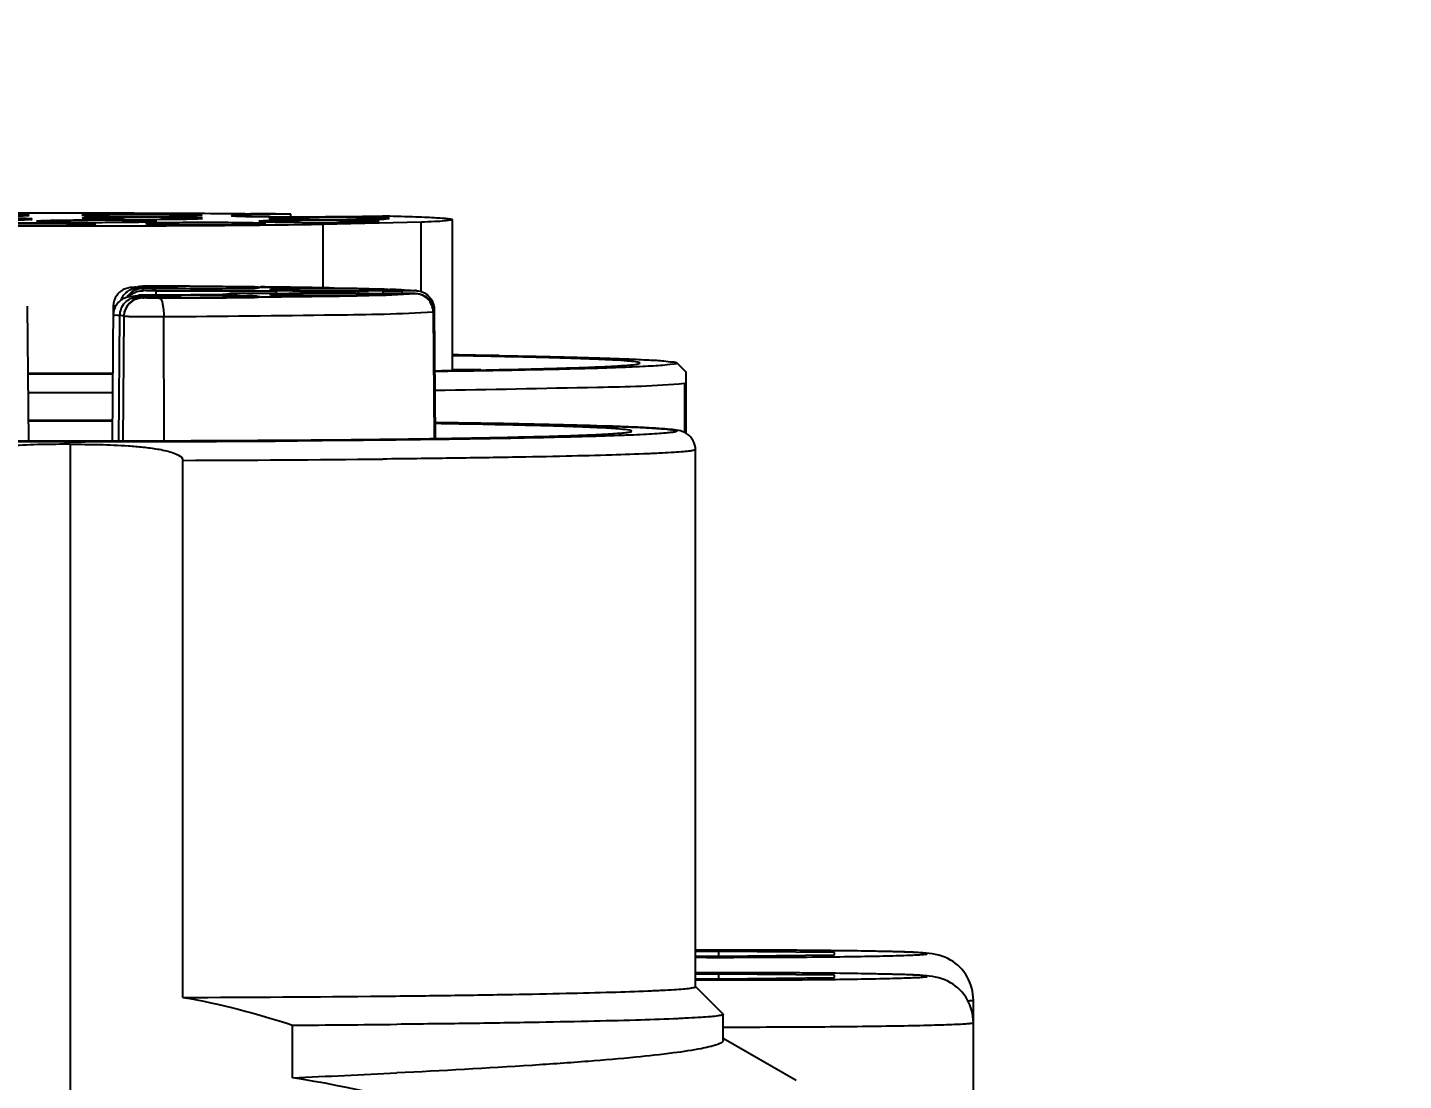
# Model space of a CAD drawing. Header units: millimetres. Extents: x 5828 to 6704, y 123 to 421.
# Drawn here: x 6385.231 to 6385.974, y 278.388 to 278.957 of the extents above; entities that cross this region are included whole.
import ezdxf

# ---------------------------------------------------------------- set-up
doc = ezdxf.new("R2010")
doc.units = ezdxf.units.MM
doc.layers.add('外形图', color=7, linetype='Continuous')
doc.layers.add('尺寸标注', color=7, linetype='Continuous')
doc.styles.add('微软雅黑', font='msyh.ttc', dxfattribs={"height": 1.5})
doc.dimstyles.new('尺寸标注_1_20比例', dxfattribs={"dimtxt": 1.5, "dimasz": 1.25, "dimexe": 0.5, "dimexo": 0.4, "dimgap": 0.5, "dimtad": 1, "dimdec": 1, "dimlfac": 20, "dimdsep": 46, "dimtxsty": '微软雅黑', "dimcen": 0.09, "dimadec": 0, "dimazin": 0, "dimtp": 0.01, "dimtm": 0.01, "dimtfac": 1, "dimtdec": 1, "dimtofl": 0, "dimtmove": 0, "dimatfit": 3, "dimfxl": 1, "dimtolj": 1, "dimarcsym": 0})

# ---------------------------------------------------------------- blocks, each defined once
blk = doc.blocks.new('*D1082')
at = {"layer": 'Defpoints', "color": 0}
for p in [(6409.45448, 284.82291), (6409.45448, 280.40688), (6378.70659, 275.36932)]:
    blk.add_point(p, dxfattribs=at)
at = {"layer": '尺寸标注', "color": 0, "lineweight": -2}
for p, q in [((6378.70659, 275.76932), (6378.70659, 285.32291)), ((6409.45448, 280.80688), (6409.45448, 285.32291)), ((6379.95659, 284.82291), (6408.20448, 284.82291))]:
    blk.add_line(p, q, dxfattribs=at)
at = {"layer": '尺寸标注', "color": 0}
for points in [[(6379.95659, 285.03125), (6379.95659, 284.61458), (6378.70659, 284.82291)], [(6408.20448, 284.61458), (6408.20448, 285.03125), (6409.45448, 284.82291)]]:
    blk.add_solid(points, dxfattribs=at)
at = {"layer": '尺寸标注', "color": 0, "insert": (6394.08053, 286.09453), "char_height": 1.5, "attachment_point": 5, "style": '微软雅黑'}
blk.add_mtext('\\A1;\\A1;{\\fAlibaba PuHuiTi 3.0 55 Regular|b0|i0|c134|p18;615}', dxfattribs=at)

msp = doc.modelspace()

# ---------------------------------------------------------------- linework, layer by layer
at = {"layer": '外形图', "linetype": 'ByBlock'}
for p, q in [((6385.37347, 278.85593), (6385.35172, 278.85555)), ((6385.35172, 278.85555), (6385.35172, 278.85469)), ((6385.37347, 278.85451), (6385.37347, 278.85593)), ((6385.44384, 278.85156), (6385.39077, 278.85029)), ((6385.39077, 278.85029), (6385.39077, 278.81616)), ((6385.40122, 278.85469), (6385.42296, 278.85507)), ((6385.44384, 278.81417), (6385.44384, 278.85156)), ((6385.46074, 278.77152), (6385.46074, 278.85299)), ((6385.28899, 278.81641), (6385.29054, 278.81649)), ((6385.29054, 278.81599), (6385.28899, 278.81607)), ((6385.28899, 278.81152), (6385.29054, 278.8116)), ((6385.29054, 278.81111), (6385.28899, 278.81118)), ((6385.29012, 278.81159), (6385.28992, 278.81158)), ((6385.29012, 278.81648), (6385.29054, 278.81649)), ((6385.29012, 278.81159), (6385.29054, 278.8116)), ((6385.29054, 278.81649), (6385.29193, 278.81656)), ((6385.29054, 278.8116), (6385.29193, 278.81167)), ((6385.29075, 278.81651), (6385.29187, 278.81658)), ((6385.29075, 278.81162), (6385.29187, 278.81169)), ((6385.29199, 278.81624), (6385.29281, 278.81611)), ((6385.29199, 278.81135), (6385.29281, 278.81123)), ((6385.29282, 278.81221), (6385.29217, 278.81215)), ((6385.29345, 278.81692), (6385.29345, 278.81674)), ((6385.29345, 278.81574), (6385.29345, 278.8146)), ((6385.29345, 278.81223), (6385.29345, 278.81185)), ((6385.29345, 278.81085), (6385.29345, 278.81067)), ((6385.31449, 278.81227), (6385.29574, 278.81227)), ((6385.30074, 278.81448), (6385.30074, 278.81227)), ((6385.30074, 278.81448), (6385.36579, 278.81448)), ((6385.3026, 278.81666), (6385.30238, 278.81666)), ((6385.3245, 278.81692), (6385.32534, 278.81692)), ((6385.34157, 278.81306), (6385.34092, 278.813)), ((6385.3422, 278.81308), (6385.3422, 278.81275)), ((6385.36579, 278.81312), (6385.34449, 278.81312)), ((6385.357, 278.81664), (6385.35729, 278.81663)), ((6385.36579, 278.81312), (6385.36579, 278.81448)), ((6385.38039, 278.81309), (6385.38024, 278.81308)), ((6385.39424, 278.8161), (6385.39451, 278.8161)), ((6385.40874, 278.81308), (6385.40859, 278.81309)), ((6385.42319, 278.81448), (6385.42319, 278.81312)), ((6385.42319, 278.81448), (6385.43362, 278.81448)), ((6385.43362, 278.81312), (6385.42319, 278.81312)), ((6385.4333, 278.81504), (6385.43367, 278.81503)), ((6385.43362, 278.81312), (6385.43362, 278.81448)), ((6385.44083, 278.81458), (6385.44046, 278.81456)), ((6385.44068, 278.81464), (6385.44135, 278.81461)), ((6385.44068, 278.81464), (6385.4409, 278.81461)), ((6385.23128, 278.80633), (6385.23188, 278.73353)), ((6385.2777, 278.80633), (6385.27706, 278.73353)), ((6385.45091, 278.80469), (6385.4508, 278.80466)), ((6385.45091, 278.80469), (6385.45151, 278.73479)), ((6385.28076, 278.73354), (6385.28131, 278.80113)), ((6385.28249, 278.80107), (6385.28131, 278.80113)), ((6385.28345, 278.80094), (6385.28286, 278.73354)), ((6385.28345, 278.80076), (6385.28345, 278.80094)), ((6385.30521, 278.73359), (6385.30506, 278.80047)), ((6385.45091, 278.80308), (6385.45036, 278.803)), ((6385.45036, 278.803), (6385.45094, 278.73478)), ((6385.47194, 278.7793), (6385.46094, 278.77948)), ((6385.58194, 278.7756), (6385.58699, 278.77055)), ((6385.4668, 278.77196), (6385.46089, 278.77206)), ((6385.58699, 278.73754), (6385.58699, 278.77055)), ((6385.58612, 278.76441), (6385.58612, 278.73801)), ((6385.26553, 278.74452), (6385.26757, 278.74452)), ((6385.26757, 278.74452), (6385.27721, 278.74451)), ((6385.48244, 278.74291), (6385.48268, 278.74291)), ((6385.25449, 278.73166), (6385.25449, 278.22308)), ((6385.31534, 278.43306), (6385.31534, 278.72301)), ((6385.59199, 278.43885), (6385.59199, 278.72881)), ((6385.60449, 278.45792), (6385.59199, 278.45779)), ((6385.59199, 278.45553), (6385.60449, 278.4554)), ((6385.60449, 278.45792), (6385.60449, 278.4554)), ((6385.66699, 278.45729), (6385.60449, 278.45792)), ((6385.60449, 278.4554), (6385.66699, 278.45603)), ((6385.66699, 278.45603), (6385.66699, 278.45729)), ((6385.60449, 278.4457), (6385.59199, 278.44558)), ((6385.59199, 278.44331), (6385.60449, 278.44318)), ((6385.60449, 278.4457), (6385.60449, 278.44318)), ((6385.66699, 278.44507), (6385.60449, 278.4457)), ((6385.60449, 278.44318), (6385.66699, 278.44381)), ((6385.66699, 278.44381), (6385.66699, 278.44507)), ((6385.59202, 278.43888), (6385.60694, 278.42396)), ((6385.74199, 278.29447), (6385.74199, 278.43166)), ((6385.37447, 278.38972), (6385.37447, 278.41807)), ((6385.60694, 278.42396), (6385.60699, 278.42386)), ((6385.60699, 278.41011), (6385.60699, 278.42386)), ((6385.64626, 278.38822), (6385.60699, 278.41091))]:
    msp.add_line(p, q, dxfattribs=at)
for centre, radius, start, end in [((6385.28279, 271.44623), 7.41026, 89.298899, 89.466351), ((6385.29344, 278.80085), 0.01, 90.00856, 179.49618), ((6385.29471, 278.70607), 0.1105, 92.38374, 92.76119), ((6385.29449, 278.70603), 0.10566, 92.4809, 92.76611), ((6385.29344, 278.80224), 0.00999, 90.01263, 110.63408), ((6385.28602, 278.91481), 0.09842, 272.38747, 272.65392), ((6385.2863, 278.90358), 0.09207, 272.38004, 272.77312), ((6385.29326, 278.8075), 0.0094, 104.77559, 106.68722), ((6385.28697, 278.89421), 0.07779, 272.65955, 272.78768), ((6385.29344, 278.80693), 0.00999, 90.0118, 105.62644), ((6385.29347, 278.80667), 0.01025, 102.77264, 104.74543), ((6385.29382, 278.80515), 0.01182, 100.64382, 102.77594), ((6385.29342, 278.80239), 0.00984, 100.85597, 102.87965), ((6385.29344, 278.80675), 0.00999, 90.01162, 101.17991), ((6385.29344, 278.80574), 0.01, 90.00856, 101.17941), ((6385.29344, 278.80186), 0.00999, 90.01162, 101.17991), ((6385.29334, 278.80281), 0.00941, 97.16332, 100.85785), ((6385.29386, 278.80497), 0.012, 97.95829, 100.67699), ((6385.29582, 278.67787), 0.1344, 90.03379, 90.44417), ((6385.26009, 269.33337), 9.48377, 89.610835, 89.743093), ((6385.34223, 278.80298), 0.01011, 105.58213, 109.0181), ((6385.34219, 278.80308), 0.01, 90.01109, 108.17989), ((6385.34216, 278.80326), 0.00982, 97.26741, 105.63252), ((6385.34219, 278.80275), 0.01, 90.00865, 101.17948), ((6385.34457, 278.67872), 0.1344, 90.03379, 90.44417), ((6385.2995, 273.49807), 5.31888, 88.97942, 89.37746), ((6385.37268, 279.02479), 0.21015, 268.10617, 268.27112), ((6385.37269, 278.60277), 0.21018, 91.7286, 91.89383), ((6385.36608, 276.82068), 1.9938, 89.59095, 90.00837), ((6385.36608, 280.80864), 1.99552, 269.99177, 270.40679), ((6385.36608, 280.79691), 1.9838, 269.99158, 270.40901), ((6385.39449, 276.85589), 1.95733, 89.58504, 90.41496), ((6385.39449, 280.76), 1.94562, 269.58258, 270.41742), ((6385.39449, 276.86759), 1.94562, 89.58258, 90.41742), ((6385.39403, 277.1594), 1.65374, 89.98395, 90.47258), ((6385.39495, 277.15942), 1.65372, 89.5274, 90.01605), ((6385.4229, 276.82068), 1.9938, 89.99163, 90.40905), ((6385.4229, 280.80864), 1.99552, 269.59321, 270.00823), ((6385.4229, 280.79691), 1.9838, 269.59099, 270.00842), ((6385.4163, 279.02482), 0.21018, 271.7286, 271.89385), ((6385.4163, 278.6028), 0.21015, 88.10619, 88.27112), ((6385.40055, 278.05332), 0.76243, 87.5383, 88.00776), ((6385.42819, 278.61979), 0.19527, 86.13508, 86.31645), ((6385.29345, 278.80067), 0.01, 89.99569, 179.49558), ((6385.34977, 270.91654), 7.86418, 89.006946, 89.190667), ((6385.25449, 296.34028), 17.57014, 269.925197, 270.074858), ((6385.25449, 297.48893), 18.71915, 269.929809, 270.070256), ((6385.38924, 274.34329), 4.42935, 88.87531, 88.99657), ((6385.25449, 298.05497), 19.29536, 269.932125, 270.06786), ((6385.25449, 260.01419), 18.73033, 89.930533, 90.069494), ((6385.25449, 261.42042), 17.32368, 89.92487, 90.07513), ((6385.37795, 272.67005), 6.07377, 88.686682, 89.30622), ((6385.34104, 270.30788), 8.43622, 89.039607, 89.24903), ((6385.25512, 297.01514), 18.28205, 269.613834, 270.183099), ((6385.26264, 295.05455), 16.32144, 270.178691, 270.401785), ((6385.27091, 294.05058), 15.32763, 270.166107, 270.569449), ((6385.60639, 272.99568), 5.46295, 89.36397, 90.15111), ((6385.60639, 272.98346), 5.46295, 89.36397, 90.15111), ((6385.26546, 294.60965), 16.17667, 270.176692, 270.558865), ((6385.28543, 292.84937), 14.43157, 270.353501, 270.576909), ((6385.12712, 284.44422), 6.05955, 272.339421, 272.872031)]:
    msp.add_arc(centre, radius, start, end, dxfattribs=at)
for points, knots in [([(6385.04824, 278.85299), (6385.04824, 278.85315), (6385.04908, 278.85328), (6385.05014, 278.85352), (6385.0524, 278.85371), (6385.05683, 278.85405), (6385.06454, 278.85441), (6385.07603, 278.85482), (6385.09052, 278.85519), (6385.10771, 278.85553), (6385.12735, 278.85584), (6385.15742, 278.8562), (6385.19837, 278.85649), (6385.24962, 278.85663), (6385.30119, 278.85654), (6385.33529, 278.85632), (6385.35181, 278.85616)], [0, 0, 0, 0, 0.001603, 0.005894, 0.012954, 0.022768, 0.050504, 0.088662, 0.136613, 0.193565, 0.258575, 0.330566, 0.490619, 0.663153, 0.83677, 1, 1, 1, 1]), ([(6385.23238, 278.85533), (6385.23238, 278.85555), (6385.23107, 278.85529), (6385.2297, 278.85569), (6385.22648, 278.85561), (6385.22259, 278.85577), (6385.21769, 278.85581), (6385.21005, 278.85589), (6385.19988, 278.85591), (6385.18971, 278.85589), (6385.18206, 278.85581), (6385.17716, 278.85577), (6385.17328, 278.85561), (6385.17006, 278.85569), (6385.16869, 278.85529), (6385.16738, 278.85555), (6385.16738, 278.85533)], [0, 0, 0, 0, 0.009753, 0.038239, 0.084445, 0.146609, 0.222348, 0.308752, 0.5, 0.691248, 0.777652, 0.853391, 0.915555, 0.961761, 0.990247, 1, 1, 1, 1]), ([(6385.16738, 278.85532), (6385.16756, 278.85515), (6385.16858, 278.85531), (6385.17035, 278.85501), (6385.17341, 278.85503), (6385.17923, 278.85486), (6385.18819, 278.8548), (6385.19988, 278.85475), (6385.21157, 278.8548), (6385.22053, 278.85486), (6385.22635, 278.85503), (6385.22941, 278.85501), (6385.23118, 278.85531), (6385.2322, 278.85515), (6385.23237, 278.85532)], [0, 0, 0, 0, 0.011203, 0.04069, 0.087416, 0.149637, 0.310731, 0.5, 0.689269, 0.850363, 0.912584, 0.95931, 0.988797, 1, 1, 1, 1]), ([(6385.30193, 278.85598), (6385.29694, 278.856), (6385.28955, 278.85601), (6385.28006, 278.85595), (6385.27363, 278.8559), (6385.2686, 278.85576), (6385.26404, 278.85579), (6385.26271, 278.85546), (6385.26057, 278.8556), (6385.26075, 278.85542)], [0, 0, 0, 0, 0.363034, 0.537181, 0.693797, 0.824465, 0.922176, 0.981697, 1, 1, 1, 1]), ([(6385.26075, 278.85542), (6385.26269, 278.85501), (6385.26671, 278.85518), (6385.27462, 278.85489), (6385.28058, 278.8549), (6385.28456, 278.85488)], [0, 0, 0, 0, 0.249855, 0.499906, 1, 1, 1, 1]), ([(6385.28456, 278.85488), (6385.28945, 278.85486), (6385.2967, 278.85485), (6385.30607, 278.85491), (6385.31236, 278.85495), (6385.31761, 278.85509), (6385.32173, 278.85503), (6385.32411, 278.85544), (6385.3255, 278.85519), (6385.32573, 278.85542)], [0, 0, 0, 0, 0.356303, 0.527797, 0.682895, 0.813572, 0.913074, 0.976273, 1, 1, 1, 1]), ([(6385.32573, 278.85542), (6385.32382, 278.85592), (6385.31977, 278.85565), (6385.31187, 278.85598), (6385.3059, 278.85596), (6385.30193, 278.85598)], [0, 0, 0, 0, 0.249779, 0.499858, 1, 1, 1, 1]), ([(6385.35172, 278.85555), (6385.35027, 278.85553), (6385.34783, 278.85541), (6385.34435, 278.85551), (6385.34288, 278.85507), (6385.34147, 278.85535), (6385.34147, 278.85512)], [0, 0, 0, 0, 0.424029, 0.739175, 0.933479, 1, 1, 1, 1]), ([(6385.39077, 278.85029), (6385.37433, 278.85004), (6385.33909, 278.84966), (6385.28421, 278.84938), (6385.22691, 278.84938), (6385.17975, 278.8496), (6385.14434, 278.84993), (6385.1208, 278.85023), (6385.10001, 278.85059), (6385.08237, 278.85098), (6385.06831, 278.85142), (6385.05883, 278.85181), (6385.05338, 278.85219), (6385.05058, 278.85239), (6385.04929, 278.85268), (6385.04824, 278.85279), (6385.04824, 278.85299)], [0, 0, 0, 0, 0.143935, 0.308563, 0.480461, 0.645613, 0.721399, 0.790553, 0.851658, 0.903465, 0.944913, 0.975159, 0.985882, 0.993598, 0.998282, 1, 1, 1, 1]), ([(6385.23386, 278.85324), (6385.23386, 278.85345), (6385.23255, 278.8532), (6385.23118, 278.8536), (6385.22796, 278.85352), (6385.22408, 278.85367), (6385.21918, 278.85371), (6385.21154, 278.85379), (6385.20136, 278.85382), (6385.19119, 278.85379), (6385.18355, 278.85371), (6385.17865, 278.85367), (6385.17477, 278.85352), (6385.17155, 278.8536), (6385.17018, 278.8532), (6385.16887, 278.85345), (6385.16887, 278.85324)], [0, 0, 0, 0, 0.009753, 0.038239, 0.084445, 0.146609, 0.222348, 0.308752, 0.5, 0.691248, 0.777652, 0.853391, 0.915555, 0.961761, 0.990247, 1, 1, 1, 1]), ([(6385.16887, 278.85323), (6385.16904, 278.85306), (6385.17007, 278.85321), (6385.17183, 278.85292), (6385.1749, 278.85294), (6385.18071, 278.85276), (6385.18968, 278.85271), (6385.20136, 278.85265), (6385.21305, 278.85271), (6385.22202, 278.85276), (6385.22783, 278.85294), (6385.2309, 278.85292), (6385.23266, 278.85321), (6385.23369, 278.85306), (6385.23386, 278.85323)], [0, 0, 0, 0, 0.011203, 0.04069, 0.087416, 0.149637, 0.310731, 0.5, 0.689269, 0.850363, 0.912584, 0.95931, 0.988797, 1, 1, 1, 1]), ([(6385.24005, 278.85104), (6385.23545, 278.85105), (6385.2269, 278.85103), (6385.21654, 278.85098), (6385.21011, 278.8508), (6385.20619, 278.8508), (6385.20505, 278.85054), (6385.20323, 278.85062), (6385.20338, 278.85047)], [0, 0, 0, 0, 0.375973, 0.704379, 0.831483, 0.925673, 0.982653, 1, 1, 1, 1]), ([(6385.20338, 278.85047), (6385.20569, 278.84996), (6385.21048, 278.85024), (6385.21989, 278.84989), (6385.22698, 278.84993), (6385.23171, 278.84992)], [0, 0, 0, 0, 0.249865, 0.499909, 1, 1, 1, 1]), ([(6385.23171, 278.84992), (6385.23621, 278.84991), (6385.24468, 278.84993), (6385.25473, 278.84997), (6385.26138, 278.85016), (6385.26493, 278.85013), (6385.26698, 278.85047), (6385.26817, 278.85027), (6385.26837, 278.85047)], [0, 0, 0, 0, 0.368616, 0.692837, 0.820066, 0.916204, 0.977035, 1, 1, 1, 1]), ([(6385.30123, 278.85206), (6385.30123, 278.85227), (6385.29991, 278.85202), (6385.29854, 278.85242), (6385.29533, 278.85234), (6385.29144, 278.85249), (6385.28654, 278.85254), (6385.2789, 278.85262), (6385.26873, 278.85264), (6385.25856, 278.85262), (6385.25091, 278.85254), (6385.24601, 278.85249), (6385.24213, 278.85234), (6385.23891, 278.85242), (6385.23754, 278.85202), (6385.23623, 278.85227), (6385.23623, 278.85206)], [0, 0, 0, 0, 0.009753, 0.038239, 0.084445, 0.146609, 0.222348, 0.308752, 0.5, 0.691248, 0.777652, 0.853391, 0.915555, 0.961761, 0.990247, 1, 1, 1, 1]), ([(6385.23623, 278.85205), (6385.2364, 278.85188), (6385.23743, 278.85203), (6385.23919, 278.85174), (6385.24226, 278.85176), (6385.24807, 278.85159), (6385.25704, 278.85153), (6385.26873, 278.85148), (6385.28041, 278.85153), (6385.28938, 278.85159), (6385.29519, 278.85176), (6385.29826, 278.85174), (6385.30002, 278.85203), (6385.30105, 278.85188), (6385.30122, 278.85205)], [0, 0, 0, 0, 0.011203, 0.04069, 0.087416, 0.149637, 0.310731, 0.5, 0.689269, 0.850363, 0.912584, 0.95931, 0.988797, 1, 1, 1, 1]), ([(6385.26837, 278.85047), (6385.26724, 278.85079), (6385.26483, 278.85068), (6385.26013, 278.85091), (6385.25185, 278.85096), (6385.24477, 278.85103), (6385.24005, 278.85104)], [0, 0, 0, 0, 0.124832, 0.249847, 0.499896, 1, 1, 1, 1]), ([(6385.29338, 278.85424), (6385.28796, 278.85424), (6385.27985, 278.85416), (6385.27034, 278.85414), (6385.26496, 278.85386), (6385.26217, 278.85408), (6385.26089, 278.85366)], [0, 0, 0, 0, 0.50011, 0.75016, 0.875207, 1, 1, 1, 1]), ([(6385.26089, 278.85366), (6385.26106, 278.85349), (6385.26208, 278.85364), (6385.26385, 278.85335), (6385.26691, 278.85337), (6385.27273, 278.85319), (6385.28169, 278.85314), (6385.28928, 278.8531), (6385.29338, 278.8531)], [0, 0, 0, 0, 0.022405, 0.081377, 0.174827, 0.299269, 0.621461, 1, 1, 1, 1]), ([(6385.32588, 278.85366), (6385.32459, 278.85408), (6385.3218, 278.85386), (6385.31643, 278.85414), (6385.30692, 278.85416), (6385.2988, 278.85424), (6385.29338, 278.85424)], [0, 0, 0, 0, 0.124793, 0.24984, 0.49989, 1, 1, 1, 1]), ([(6385.29338, 278.8531), (6385.29748, 278.8531), (6385.30507, 278.85314), (6385.31404, 278.85319), (6385.31985, 278.85337), (6385.32292, 278.85335), (6385.32468, 278.85364), (6385.3257, 278.85349), (6385.32588, 278.85366)], [0, 0, 0, 0, 0.378539, 0.700731, 0.825172, 0.918623, 0.977595, 1, 1, 1, 1]), ([(6385.31117, 278.85129), (6385.3089, 278.85127), (6385.30517, 278.85116), (6385.29934, 278.85124), (6385.29761, 278.8508), (6385.29481, 278.85103), (6385.29504, 278.85079)], [0, 0, 0, 0, 0.420351, 0.740508, 0.938193, 1, 1, 1, 1]), ([(6385.29504, 278.85079), (6385.29704, 278.85039), (6385.30116, 278.85054), (6385.30928, 278.85027), (6385.32355, 278.85025), (6385.33576, 278.85023), (6385.34391, 278.85031)], [0, 0, 0, 0, 0.124921, 0.249935, 0.499958, 1, 1, 1, 1]), ([(6385.36004, 278.8508), (6385.36004, 278.8509), (6385.35946, 278.85084), (6385.35882, 278.85101), (6385.35735, 278.85101), (6385.3546, 278.85114), (6385.34994, 278.85121), (6385.34336, 278.85131), (6385.33567, 278.85136), (6385.32482, 278.85138), (6385.31659, 278.85135), (6385.31117, 278.85129)], [0, 0, 0, 0, 0.005909, 0.023009, 0.05111, 0.089746, 0.19582, 0.333993, 0.494815, 0.667288, 1, 1, 1, 1]), ([(6385.34147, 278.85512), (6385.34147, 278.85499), (6385.34226, 278.85509), (6385.34311, 278.85486), (6385.3451, 278.85487), (6385.34878, 278.85471), (6385.35492, 278.85464), (6385.36345, 278.85454), (6385.37314, 278.8545), (6385.38585, 278.85451), (6385.39524, 278.85458), (6385.40122, 278.85469)], [0, 0, 0, 0, 0.006513, 0.025448, 0.056487, 0.098975, 0.214403, 0.361811, 0.528511, 0.700153, 1, 1, 1, 1]), ([(6385.34391, 278.85031), (6385.34611, 278.85034), (6385.34996, 278.85045), (6385.35505, 278.85035), (6385.35801, 278.85085), (6385.35975, 278.85051), (6385.36003, 278.85079)], [0, 0, 0, 0, 0.408035, 0.723123, 0.924747, 1, 1, 1, 1]), ([(6385.42131, 278.85204), (6385.42131, 278.85225), (6385.42, 278.852), (6385.41863, 278.8524), (6385.41541, 278.85232), (6385.41153, 278.85247), (6385.40663, 278.85251), (6385.39898, 278.85259), (6385.38881, 278.85261), (6385.37864, 278.85259), (6385.371, 278.85251), (6385.3661, 278.85247), (6385.36221, 278.85232), (6385.359, 278.8524), (6385.35763, 278.852), (6385.35631, 278.85225), (6385.35631, 278.85204)], [0, 0, 0, 0, 0.009753, 0.038239, 0.084445, 0.146609, 0.222348, 0.308752, 0.5, 0.691248, 0.777652, 0.853391, 0.915555, 0.961761, 0.990247, 1, 1, 1, 1]), ([(6385.35632, 278.85203), (6385.35649, 278.85186), (6385.35751, 278.85201), (6385.35928, 278.85172), (6385.36235, 278.85174), (6385.36816, 278.85156), (6385.37713, 278.85151), (6385.38881, 278.85145), (6385.4005, 278.85151), (6385.40947, 278.85156), (6385.41528, 278.85174), (6385.41835, 278.85172), (6385.42011, 278.85201), (6385.42114, 278.85186), (6385.42131, 278.85203)], [0, 0, 0, 0, 0.011203, 0.04069, 0.087416, 0.149637, 0.310731, 0.5, 0.689269, 0.850363, 0.912584, 0.95931, 0.988797, 1, 1, 1, 1]), ([(6385.42553, 278.85382), (6385.42022, 278.85412), (6385.40958, 278.85416), (6385.39628, 278.85425), (6385.38564, 278.85422), (6385.37767, 278.85415), (6385.37101, 278.85411), (6385.36571, 278.85388), (6385.36301, 278.85399), (6385.36172, 278.85366)], [0, 0, 0, 0, 0.25001, 0.500036, 0.625049, 0.750062, 0.875074, 0.937579, 1, 1, 1, 1]), ([(6385.36172, 278.85366), (6385.3618, 278.85358), (6385.36226, 278.85361), (6385.36262, 278.85353), (6385.3629, 278.85352)], [0, 0, 0, 0, 0.285559, 1, 1, 1, 1]), ([(6385.3629, 278.85352), (6385.36821, 278.85321), (6385.37886, 278.85317), (6385.39481, 278.8531), (6385.40812, 278.85305), (6385.41872, 278.85342), (6385.42411, 278.85311), (6385.42671, 278.85366)], [0, 0, 0, 0, 0.250009, 0.500033, 0.750057, 0.875068, 1, 1, 1, 1]), ([(6385.42296, 278.85507), (6385.42838, 278.85493), (6385.43596, 278.85472), (6385.44531, 278.85436), (6385.45071, 278.85412), (6385.45483, 278.85384), (6385.45806, 278.85364), (6385.45952, 278.85331), (6385.46074, 278.85321), (6385.46074, 278.85299)], [0, 0, 0, 0, 0.428488, 0.600189, 0.742138, 0.853513, 0.933701, 0.982354, 1, 1, 1, 1]), ([(6385.42671, 278.85366), (6385.42677, 278.85372), (6385.426, 278.85376), (6385.42584, 278.8538), (6385.42553, 278.85382)], [0, 0, 0, 0, 0.224285, 1, 1, 1, 1]), ([(6385.46074, 278.85299), (6385.46074, 278.85261), (6385.45854, 278.85268), (6385.45606, 278.85206), (6385.45036, 278.85191), (6385.44628, 278.85166), (6385.44384, 278.85156)], [0, 0, 0, 0, 0.066524, 0.255899, 0.568036, 1, 1, 1, 1]), ([(6385.28939, 278.81645), (6385.28765, 278.81636), (6385.28386, 278.81609), (6385.27901, 278.81238), (6385.27771, 278.80833), (6385.2777, 278.80633)], [0, 0, 0, 0, 0.305269, 0.648917, 1, 1, 1, 1]), ([(6385.28939, 278.81156), (6385.28765, 278.81148), (6385.28386, 278.8112), (6385.27901, 278.8075), (6385.27771, 278.80345), (6385.2777, 278.80144)], [0, 0, 0, 0, 0.305269, 0.648917, 1, 1, 1, 1]), ([(6385.28131, 278.80113), (6385.28133, 278.80364), (6385.28314, 278.80875), (6385.28816, 278.81109), (6385.29054, 278.81111)], [0, 0, 0, 0, 0.514032, 1, 1, 1, 1]), ([(6385.28193, 278.80955), (6385.28258, 278.81136), (6385.28487, 278.81464), (6385.2887, 278.81598), (6385.29054, 278.81599)], [0, 0, 0, 0, 0.511107, 1, 1, 1, 1]), ([(6385.29345, 278.81574), (6385.29345, 278.81599), (6385.29189, 278.81568), (6385.29126, 278.81596), (6385.29054, 278.81599)], [0, 0, 0, 0, 0.255029, 1, 1, 1, 1]), ([(6385.29345, 278.81085), (6385.29345, 278.8111), (6385.29189, 278.81079), (6385.29126, 278.81107), (6385.29054, 278.81111)], [0, 0, 0, 0, 0.255029, 1, 1, 1, 1]), ([(6385.29193, 278.81656), (6385.29231, 278.81658), (6385.29264, 278.81671), (6385.29345, 278.81661), (6385.29345, 278.81674)], [0, 0, 0, 0, 0.743836, 1, 1, 1, 1]), ([(6385.29193, 278.81167), (6385.29231, 278.81169), (6385.29264, 278.81183), (6385.29345, 278.81172), (6385.29345, 278.81185)], [0, 0, 0, 0, 0.743836, 1, 1, 1, 1]), ([(6385.32449, 278.81192), (6385.31908, 278.81192), (6385.31095, 278.81195), (6385.30014, 278.81164), (6385.29468, 278.81184), (6385.29202, 278.81138)], [0, 0, 0, 0, 0.500059, 0.750088, 1, 1, 1, 1]), ([(6385.29292, 278.81693), (6385.29281, 278.81692), (6385.29257, 278.8169), (6385.29233, 278.81687), (6385.2922, 278.81685)], [0, 0, 0, 0, 0.459583, 1, 1, 1, 1]), ([(6385.29281, 278.81611), (6385.2966, 278.81582), (6385.30718, 278.81581), (6385.31774, 278.81567), (6385.32449, 278.81567)], [0, 0, 0, 0, 0.360569, 1, 1, 1, 1]), ([(6385.29281, 278.81123), (6385.2966, 278.81094), (6385.30718, 278.81092), (6385.31774, 278.81079), (6385.32449, 278.81079)], [0, 0, 0, 0, 0.360569, 1, 1, 1, 1]), ([(6385.29345, 278.81692), (6385.29345, 278.81717), (6385.29497, 278.81672), (6385.2964, 278.81718), (6385.29943, 278.817), (6385.30147, 278.81705), (6385.30256, 278.81705)], [0, 0, 0, 0, 0.081901, 0.310296, 0.638686, 1, 1, 1, 1]), ([(6385.30074, 278.81448), (6385.29981, 278.81448), (6385.29815, 278.81453), (6385.2957, 278.81439), (6385.29459, 278.81475), (6385.29345, 278.81442), (6385.29345, 278.8146)], [0, 0, 0, 0, 0.383378, 0.706855, 0.923275, 1, 1, 1, 1]), ([(6385.29345, 278.81223), (6385.29345, 278.81245), (6385.2947, 278.81201), (6385.2952, 278.81227), (6385.29574, 278.81227)], [0, 0, 0, 0, 0.293072, 1, 1, 1, 1]), ([(6385.30256, 278.81055), (6385.30147, 278.81054), (6385.29943, 278.8106), (6385.2964, 278.81041), (6385.29497, 278.81088), (6385.29345, 278.81042), (6385.29345, 278.81067)], [0, 0, 0, 0, 0.361314, 0.689704, 0.918099, 1, 1, 1, 1]), ([(6385.30261, 278.81705), (6385.30185, 278.81705), (6385.29914, 278.81705), (6385.29642, 278.81704), (6385.29447, 278.81699)], [0, 0, 0, 0, 0.279298, 1, 1, 1, 1]), ([(6385.30256, 278.81705), (6385.33187, 278.81691), (6385.37789, 278.81631), (6385.42397, 278.81576), (6385.44068, 278.81464)], [0, 0, 0, 0, 0.636324, 1, 1, 1, 1]), ([(6385.44068, 278.81296), (6385.42397, 278.81183), (6385.37789, 278.81128), (6385.33187, 278.81068), (6385.30256, 278.81055)], [0, 0, 0, 0, 0.363676, 1, 1, 1, 1]), ([(6385.32449, 278.81681), (6385.3225, 278.81681), (6385.3152, 278.81679), (6385.30791, 278.81674), (6385.3026, 278.81666)], [0, 0, 0, 0, 0.272735, 1, 1, 1, 1]), ([(6385.31449, 278.81227), (6385.31733, 278.81227), (6385.3261, 278.81231), (6385.33488, 278.81228), (6385.3408, 278.8126)], [0, 0, 0, 0, 0.324253, 1, 1, 1, 1]), ([(6385.33896, 278.81253), (6385.33756, 278.81248), (6385.32941, 278.8123), (6385.32125, 278.81227), (6385.31449, 278.81227)], [0, 0, 0, 0, 0.170895, 1, 1, 1, 1]), ([(6385.35699, 278.81624), (6385.35434, 278.81681), (6385.34885, 278.81649), (6385.33805, 278.81686), (6385.32991, 278.81681), (6385.32449, 278.81681)], [0, 0, 0, 0, 0.249867, 0.499911, 1, 1, 1, 1]), ([(6385.32449, 278.81567), (6385.32991, 278.81567), (6385.33805, 278.81562), (6385.34885, 278.81599), (6385.35434, 278.81567), (6385.35699, 278.81624)], [0, 0, 0, 0, 0.500089, 0.750133, 1, 1, 1, 1]), ([(6385.35699, 278.81135), (6385.35434, 278.81192), (6385.34885, 278.8116), (6385.33805, 278.81198), (6385.32991, 278.81192), (6385.32449, 278.81192)], [0, 0, 0, 0, 0.249867, 0.499911, 1, 1, 1, 1]), ([(6385.32449, 278.81079), (6385.32991, 278.81079), (6385.33805, 278.81073), (6385.34885, 278.81111), (6385.35434, 278.81078), (6385.35699, 278.81135)], [0, 0, 0, 0, 0.500089, 0.750133, 1, 1, 1, 1]), ([(6385.3408, 278.8126), (6385.34104, 278.81259), (6385.34151, 278.8126), (6385.34197, 278.81269), (6385.3422, 278.81275)], [0, 0, 0, 0, 0.501423, 1, 1, 1, 1]), ([(6385.3422, 278.81308), (6385.3422, 278.8133), (6385.34345, 278.81287), (6385.34395, 278.81312), (6385.34449, 278.81312)], [0, 0, 0, 0, 0.293072, 1, 1, 1, 1]), ([(6385.39449, 278.81558), (6385.38907, 278.81558), (6385.38093, 278.81564), (6385.37013, 278.81526), (6385.36464, 278.81559), (6385.36199, 278.81502)], [0, 0, 0, 0, 0.500089, 0.750133, 1, 1, 1, 1]), ([(6385.36199, 278.81257), (6385.36464, 278.812), (6385.37013, 278.81233), (6385.38093, 278.81195), (6385.38907, 278.81201), (6385.39449, 278.81201)], [0, 0, 0, 0, 0.249867, 0.499911, 1, 1, 1, 1]), ([(6385.36634, 278.81473), (6385.36807, 278.81468), (6385.37745, 278.81449), (6385.38683, 278.81445), (6385.39449, 278.81445)], [0, 0, 0, 0, 0.183531, 1, 1, 1, 1]), ([(6385.38024, 278.81308), (6385.37885, 278.81307), (6385.37422, 278.81302), (6385.36959, 278.81296), (6385.36635, 278.81286)], [0, 0, 0, 0, 0.299356, 1, 1, 1, 1]), ([(6385.37852, 278.8132), (6385.37866, 278.81339), (6385.37894, 278.81374), (6385.37929, 278.81403), (6385.37946, 278.81414)], [0, 0, 0, 0, 0.535712, 1, 1, 1, 1]), ([(6385.37946, 278.81414), (6385.37959, 278.81422), (6385.37987, 278.81436), (6385.38017, 278.81442), (6385.38032, 278.81443)], [0, 0, 0, 0, 0.518842, 1, 1, 1, 1]), ([(6385.42699, 278.81502), (6385.42434, 278.81559), (6385.41885, 278.81526), (6385.40805, 278.81564), (6385.39991, 278.81558), (6385.39449, 278.81558)], [0, 0, 0, 0, 0.249867, 0.499911, 1, 1, 1, 1]), ([(6385.39449, 278.81445), (6385.39729, 278.81445), (6385.40668, 278.81448), (6385.41606, 278.81454), (6385.42264, 278.81473)], [0, 0, 0, 0, 0.298842, 1, 1, 1, 1]), ([(6385.39449, 278.81201), (6385.39991, 278.81201), (6385.40805, 278.81195), (6385.41885, 278.81233), (6385.42434, 278.812), (6385.42699, 278.81257)], [0, 0, 0, 0, 0.500089, 0.750133, 1, 1, 1, 1]), ([(6385.39451, 278.8161), (6385.39764, 278.81604), (6385.40849, 278.81583), (6385.41934, 278.81556), (6385.42706, 278.81528)], [0, 0, 0, 0, 0.288585, 1, 1, 1, 1]), ([(6385.40952, 278.81414), (6385.40939, 278.81422), (6385.40911, 278.81436), (6385.40881, 278.81442), (6385.40867, 278.81443)], [0, 0, 0, 0, 0.518842, 1, 1, 1, 1]), ([(6385.42264, 278.81286), (6385.42173, 278.81289), (6385.4171, 278.813), (6385.41247, 278.81305), (6385.40874, 278.81308)], [0, 0, 0, 0, 0.195093, 1, 1, 1, 1]), ([(6385.41046, 278.8132), (6385.41032, 278.81339), (6385.41004, 278.81374), (6385.4097, 278.81403), (6385.40952, 278.81414)], [0, 0, 0, 0, 0.535712, 1, 1, 1, 1]), ([(6385.44046, 278.81456), (6385.4401, 278.81454), (6385.43782, 278.81448), (6385.43554, 278.81448), (6385.43362, 278.81448)], [0, 0, 0, 0, 0.156442, 1, 1, 1, 1]), ([(6385.43362, 278.81312), (6385.43423, 278.81312), (6385.43598, 278.81307), (6385.44238, 278.81334), (6385.44068, 278.81296)], [0, 0, 0, 0, 0.260975, 1, 1, 1, 1]), ([(6385.43934, 278.81307), (6385.43894, 278.81308), (6385.43703, 278.81311), (6385.43512, 278.81312), (6385.43362, 278.81312)], [0, 0, 0, 0, 0.210784, 1, 1, 1, 1]), ([(6385.43367, 278.81503), (6385.43433, 278.815), (6385.43668, 278.81489), (6385.43904, 278.81476), (6385.44074, 278.81465)], [0, 0, 0, 0, 0.279052, 1, 1, 1, 1]), ([(6385.45091, 278.80308), (6385.45088, 278.80616), (6385.44776, 278.81218), (6385.44182, 278.81302), (6385.43934, 278.81307)], [0, 0, 0, 0, 0.553723, 1, 1, 1, 1]), ([(6385.45036, 278.803), (6385.45034, 278.80553), (6385.44833, 278.81074), (6385.44315, 278.81295), (6385.44068, 278.81296)], [0, 0, 0, 0, 0.505639, 1, 1, 1, 1]), ([(6385.44135, 278.81461), (6385.44374, 278.81445), (6385.44877, 278.81239), (6385.45089, 278.80724), (6385.45091, 278.80469)], [0, 0, 0, 0, 0.485048, 1, 1, 1, 1]), ([(6385.27885, 278.80615), (6385.27856, 278.80617), (6385.2783, 278.80626), (6385.2777, 278.80623), (6385.2777, 278.80633)], [0, 0, 0, 0, 0.741627, 1, 1, 1, 1]), ([(6385.30256, 278.81055), (6385.30373, 278.81047), (6385.30475, 278.8057), (6385.30506, 278.80283), (6385.30506, 278.80047)], [0, 0, 0, 0, 0.329651, 1, 1, 1, 1]), ([(6385.28131, 278.80113), (6385.28041, 278.80116), (6385.27963, 278.80152), (6385.2777, 278.80113), (6385.2777, 278.80144)], [0, 0, 0, 0, 0.744972, 1, 1, 1, 1]), ([(6385.28321, 278.801), (6385.28311, 278.80102), (6385.28287, 278.80104), (6385.28263, 278.80106), (6385.28249, 278.80107)], [0, 0, 0, 0, 0.41836, 1, 1, 1, 1]), ([(6385.28345, 278.80094), (6385.28345, 278.80096), (6385.28333, 278.80098), (6385.28327, 278.801), (6385.28321, 278.801)], [0, 0, 0, 0, 0.271233, 1, 1, 1, 1]), ([(6385.30506, 278.80047), (6385.30246, 278.80045), (6385.29751, 278.80047), (6385.29153, 278.80046), (6385.28762, 278.8006), (6385.28535, 278.80052), (6385.28439, 278.80081), (6385.28345, 278.80061), (6385.28345, 278.80076)], [0, 0, 0, 0, 0.361297, 0.689647, 0.819859, 0.918021, 0.979076, 1, 1, 1, 1]), ([(6385.45036, 278.803), (6385.43278, 278.80181), (6385.38431, 278.80124), (6385.33589, 278.80061), (6385.30506, 278.80047)], [0, 0, 0, 0, 0.363676, 1, 1, 1, 1]), ([(6385.58194, 278.7756), (6385.58235, 278.77519), (6385.5774, 278.77454), (6385.57374, 278.77419), (6385.56173, 278.77347), (6385.54758, 278.77293), (6385.52845, 278.77234), (6385.49606, 278.77159), (6385.46983, 278.77118), (6385.45124, 278.77093)], [0, 0, 0, 0, 0.013281, 0.060399, 0.141342, 0.255055, 0.399983, 0.574123, 1, 1, 1, 1]), ([(6385.45139, 278.77138), (6385.46061, 278.77151), (6385.47906, 278.77181), (6385.50212, 278.7723), (6385.52056, 278.77279), (6385.53439, 278.77328), (6385.54593, 278.7737), (6385.55508, 278.77441), (6385.55977, 278.77464), (6385.56194, 278.77541)], [0, 0, 0, 0, 0.250041, 0.500081, 0.625104, 0.750118, 0.875148, 0.93764, 1, 1, 1, 1]), ([(6385.56194, 278.77541), (6385.56221, 278.77568), (6385.55904, 278.77637), (6385.55647, 278.77647), (6385.54843, 278.77716), (6385.53877, 278.77755), (6385.52568, 278.77806), (6385.5032, 278.77869), (6385.48494, 278.77907), (6385.47194, 278.7793)], [0, 0, 0, 0, 0.012673, 0.05841, 0.13769, 0.249819, 0.393699, 0.567901, 1, 1, 1, 1]), ([(6385.48606, 278.77954), (6385.49938, 278.77931), (6385.51813, 278.77894), (6385.54141, 278.77827), (6385.55505, 278.77781), (6385.56583, 278.77725), (6385.57396, 278.77692), (6385.57874, 278.77613), (6385.58144, 278.7761), (6385.58194, 278.7756)], [0, 0, 0, 0, 0.415935, 0.585777, 0.728045, 0.841441, 0.924944, 0.97785, 1, 1, 1, 1]), ([(6385.58612, 278.76441), (6385.57051, 278.76297), (6385.52554, 278.76209), (6385.48065, 278.76109), (6385.45141, 278.76072)], [0, 0, 0, 0, 0.34905, 1, 1, 1, 1]), ([(6385.58612, 278.76441), (6385.58636, 278.76443), (6385.58686, 278.76458), (6385.58699, 278.76509), (6385.58699, 278.76531)], [0, 0, 0, 0, 0.512132, 1, 1, 1, 1]), ([(6385.48268, 278.74291), (6385.4996, 278.74262), (6385.52289, 278.74215), (6385.54878, 278.74134), (6385.56, 278.74087), (6385.56665, 278.74056), (6385.57213, 278.74019), (6385.57632, 278.73993), (6385.57943, 278.73944), (6385.58101, 278.73943), (6385.58231, 278.73868), (6385.58053, 278.73823), (6385.57892, 278.73802), (6385.57539, 278.73764), (6385.57097, 278.73733), (6385.56518, 278.73699), (6385.55826, 278.73666), (6385.54668, 278.7362), (6385.52947, 278.73568), (6385.49529, 278.73487), (6385.44403, 278.73408), (6385.40072, 278.73367), (6385.37709, 278.73351)], [0, 0, 0, 0, 0.166632, 0.229396, 0.255184, 0.277107, 0.295082, 0.309044, 0.318949, 0.324788, 0.326754, 0.329566, 0.336359, 0.347222, 0.362133, 0.381044, 0.403884, 0.430568, 0.495046, 0.573491, 0.76726, 1, 1, 1, 1]), ([(6385.40608, 278.73423), (6385.42669, 278.73443), (6385.45593, 278.7348), (6385.49247, 278.73551), (6385.51427, 278.73605), (6385.53175, 278.73664), (6385.54353, 278.73716), (6385.55054, 278.73766), (6385.55405, 278.73794), (6385.55619, 278.73832), (6385.55737, 278.73847), (6385.55762, 278.73871)], [0, 0, 0, 0, 0.407719, 0.578288, 0.72278, 0.838811, 0.924477, 0.955472, 0.978407, 0.99322, 1, 1, 1, 1]), ([(6385.51705, 278.74145), (6385.51244, 278.74159), (6385.4906, 278.74218), (6385.46875, 278.74257), (6385.45151, 278.74283)], [0, 0, 0, 0, 0.210732, 1, 1, 1, 1]), ([(6385.55762, 278.73871), (6385.55623, 278.73967), (6385.55257, 278.73965), (6385.54763, 278.7402), (6385.54251, 278.74049), (6385.53573, 278.74077), (6385.52723, 278.74114), (6385.52044, 278.74137), (6385.51705, 278.74145)], [0, 0, 0, 0, 0.123928, 0.249015, 0.374032, 0.49938, 0.749623, 1, 1, 1, 1]), ([(6385.59199, 278.72881), (6385.59199, 278.73203), (6385.58933, 278.73685), (6385.58373, 278.73905), (6385.5792, 278.73967), (6385.57348, 278.74016), (6385.56604, 278.7406), (6385.55661, 278.74104), (6385.54009, 278.74165), (6385.52672, 278.742), (6385.51716, 278.74223)], [0, 0, 0, 0, 0.12045, 0.168427, 0.222082, 0.290429, 0.382838, 0.500453, 0.64305, 1, 1, 1, 1]), ([(6384.99194, 278.73616), (6385.05328, 278.73431), (6385.19135, 278.73341), (6385.3294, 278.73345), (6385.40608, 278.73423)], [0, 0, 0, 0, 0.444527, 1, 1, 1, 1]), ([(6385.25449, 278.73166), (6385.24925, 278.73169), (6385.23877, 278.73161), (6385.22568, 278.7311), (6385.21521, 278.73024), (6385.20746, 278.72925), (6385.2009, 278.72784), (6385.19626, 278.72617), (6385.19364, 278.72429), (6385.19364, 278.72302)], [0, 0, 0, 0, 0.250524, 0.501035, 0.626293, 0.751537, 0.876705, 0.939296, 1, 1, 1, 1]), ([(6385.25449, 278.73166), (6385.25973, 278.73169), (6385.27022, 278.73161), (6385.28331, 278.7311), (6385.29377, 278.73024), (6385.30152, 278.72925), (6385.30808, 278.72784), (6385.31272, 278.72617), (6385.31534, 278.72428), (6385.31534, 278.72301)], [0, 0, 0, 0, 0.250524, 0.501035, 0.626293, 0.751538, 0.876705, 0.939297, 1, 1, 1, 1]), ([(6385.59199, 278.72881), (6385.59199, 278.72854), (6385.59058, 278.72832), (6385.58879, 278.72793), (6385.58497, 278.72761), (6385.58006, 278.72724), (6385.57362, 278.72688), (6385.5624, 278.72637), (6385.54511, 278.72578), (6385.52072, 278.72516), (6385.49178, 278.7246), (6385.45878, 278.7241), (6385.43548, 278.72383), (6385.42324, 278.72371)], [0, 0, 0, 0, 0.004846, 0.017858, 0.039268, 0.069032, 0.107038, 0.15313, 0.268763, 0.413971, 0.586277, 0.782739, 1, 1, 1, 1]), ([(6385.71699, 278.45666), (6385.71699, 278.45688), (6385.71571, 278.45683), (6385.71427, 278.45719), (6385.71097, 278.45727), (6385.70684, 278.4575), (6385.70143, 278.45766), (6385.69221, 278.45791), (6385.67838, 278.45816), (6385.65951, 278.45839), (6385.63821, 278.45855), (6385.61542, 278.45863), (6385.59984, 278.45863), (6385.59197, 278.45861)], [0, 0, 0, 0, 0.005233, 0.020168, 0.044781, 0.078821, 0.121919, 0.173603, 0.300363, 0.453527, 0.62635, 0.811222, 1, 1, 1, 1]), ([(6385.59197, 278.45471), (6385.59984, 278.45469), (6385.61542, 278.45469), (6385.63821, 278.45477), (6385.65951, 278.45493), (6385.67838, 278.45516), (6385.69221, 278.45541), (6385.70143, 278.45566), (6385.70684, 278.45582), (6385.71097, 278.45605), (6385.71427, 278.45613), (6385.71571, 278.45649), (6385.71699, 278.45644), (6385.71699, 278.45666)], [0, 0, 0, 0, 0.188778, 0.37365, 0.546473, 0.699637, 0.826397, 0.878081, 0.921179, 0.955219, 0.979832, 0.994767, 1, 1, 1, 1]), ([(6385.71646, 278.457), (6385.71036, 278.45749), (6385.69388, 278.45787), (6385.6774, 278.45818), (6385.66704, 278.4583)], [0, 0, 0, 0, 0.370922, 1, 1, 1, 1]), ([(6385.74199, 278.43166), (6385.74199, 278.43597), (6385.73968, 278.44466), (6385.73004, 278.45452), (6385.72104, 278.45663), (6385.71646, 278.457)], [0, 0, 0, 0, 0.327149, 0.650675, 1, 1, 1, 1]), ([(6385.71699, 278.44444), (6385.71699, 278.44466), (6385.71571, 278.44461), (6385.71427, 278.44497), (6385.71097, 278.44505), (6385.70684, 278.44528), (6385.70143, 278.44544), (6385.69221, 278.44569), (6385.67838, 278.44594), (6385.65951, 278.44617), (6385.63821, 278.44633), (6385.61542, 278.44641), (6385.59984, 278.44641), (6385.59197, 278.44639)], [0, 0, 0, 0, 0.005233, 0.020168, 0.044781, 0.078821, 0.121919, 0.173603, 0.300363, 0.453527, 0.62635, 0.811222, 1, 1, 1, 1]), ([(6385.59197, 278.44249), (6385.59984, 278.44248), (6385.61542, 278.44248), (6385.63821, 278.44256), (6385.65951, 278.44271), (6385.67838, 278.44295), (6385.69221, 278.4432), (6385.70143, 278.44345), (6385.70684, 278.44361), (6385.71097, 278.44384), (6385.71427, 278.44392), (6385.71571, 278.44428), (6385.71699, 278.44423), (6385.71699, 278.44444)], [0, 0, 0, 0, 0.188778, 0.37365, 0.546473, 0.699637, 0.826397, 0.878081, 0.921179, 0.955219, 0.979832, 0.994767, 1, 1, 1, 1]), ([(6385.71646, 278.44478), (6385.71036, 278.44527), (6385.69388, 278.44565), (6385.6774, 278.44596), (6385.66704, 278.44608)], [0, 0, 0, 0, 0.370922, 1, 1, 1, 1]), ([(6385.74199, 278.41945), (6385.74199, 278.42375), (6385.73968, 278.43244), (6385.73004, 278.4423), (6385.72104, 278.44441), (6385.71646, 278.44478)], [0, 0, 0, 0, 0.327149, 0.650675, 1, 1, 1, 1]), ([(6385.42324, 278.43375), (6385.43548, 278.43388), (6385.45878, 278.43414), (6385.49178, 278.43464), (6385.52072, 278.43521), (6385.54511, 278.43583), (6385.5624, 278.43641), (6385.57362, 278.43693), (6385.58006, 278.43728), (6385.58497, 278.43766), (6385.58879, 278.43797), (6385.59058, 278.43837), (6385.59199, 278.43858), (6385.59199, 278.43885)], [0, 0, 0, 0, 0.217261, 0.413722, 0.586029, 0.731237, 0.84687, 0.892962, 0.930967, 0.960731, 0.982142, 0.995154, 1, 1, 1, 1]), ([(6385.73911, 278.43118), (6385.73983, 278.43124), (6385.74049, 278.43146), (6385.74199, 278.43141), (6385.74199, 278.43166)], [0, 0, 0, 0, 0.740141, 1, 1, 1, 1]), ([(6385.60699, 278.42386), (6385.60699, 278.42357), (6385.60552, 278.42335), (6385.60365, 278.42294), (6385.59966, 278.4226), (6385.59453, 278.42221), (6385.5878, 278.42184), (6385.57608, 278.4213), (6385.55802, 278.4207), (6385.53256, 278.42005), (6385.50233, 278.41946), (6385.46786, 278.41894), (6385.44352, 278.41866), (6385.43074, 278.41853)], [0, 0, 0, 0, 0.004846, 0.017858, 0.039269, 0.069033, 0.107038, 0.15313, 0.268763, 0.413971, 0.586278, 0.782739, 1, 1, 1, 1]), ([(6385.60699, 278.41705), (6385.61582, 278.41705), (6385.6331, 278.41709), (6385.65816, 278.41722), (6385.68121, 278.41744), (6385.70137, 278.41773), (6385.71603, 278.41802), (6385.72573, 278.41831), (6385.73139, 278.4185), (6385.73572, 278.41875), (6385.73916, 278.41887), (6385.74067, 278.41924), (6385.74199, 278.41922), (6385.74199, 278.41945)], [0, 0, 0, 0, 0.195934, 0.383819, 0.556602, 0.707799, 0.831739, 0.881991, 0.923778, 0.956711, 0.980489, 0.994911, 1, 1, 1, 1]), ([(6385.60699, 278.41011), (6385.60699, 278.40882), (6385.60159, 278.40677), (6385.59356, 278.40497), (6385.57816, 278.40269), (6385.55812, 278.40052), (6385.53255, 278.39833), (6385.48959, 278.39536), (6385.45508, 278.39348), (6385.43074, 278.39228)], [0, 0, 0, 0, 0.021589, 0.073826, 0.15811, 0.273421, 0.417903, 0.589153, 1, 1, 1, 1])]:
    msp.add_open_spline(points, degree=3, knots=knots, dxfattribs=at)
for points in [[(6385.29151, 278.81555), (6385.2889, 278.81503), (6385.28635, 278.81327), (6385.28495, 278.81101)], [(6385.28599, 278.81127), (6385.28781, 278.8133), (6385.29073, 278.8146), (6385.29345, 278.8146)], [(6385.28899, 278.81607), (6385.28856, 278.8161), (6385.28684, 278.81624), (6385.28856, 278.81638), (6385.28899, 278.81641)], [(6385.28899, 278.81118), (6385.28856, 278.81121), (6385.28684, 278.81135), (6385.28856, 278.81149), (6385.28899, 278.81152)], [(6385.30238, 278.81666), (6385.29893, 278.81659), (6385.29542, 278.81686), (6385.29202, 278.81626)], [(6385.29478, 278.81226), (6385.29413, 278.81226), (6385.29347, 278.81226), (6385.29282, 278.81221)], [(6385.29447, 278.81699), (6385.29395, 278.81698), (6385.29344, 278.81696), (6385.29292, 278.81693)], [(6385.34079, 278.81262), (6385.34018, 278.81257), (6385.33957, 278.81255), (6385.33896, 278.81253)], [(6385.34353, 278.81311), (6385.34288, 278.81311), (6385.34222, 278.81311), (6385.34157, 278.81306)], [(6385.36199, 278.81502), (6385.36322, 278.81476), (6385.36449, 278.81484), (6385.36574, 278.81475)], [(6385.36574, 278.81284), (6385.36449, 278.81275), (6385.36322, 278.81283), (6385.36199, 278.81257)], [(6385.42324, 278.81475), (6385.42449, 278.81484), (6385.42576, 278.81476), (6385.42699, 278.81502)], [(6385.42699, 278.81257), (6385.42576, 278.81283), (6385.42449, 278.81275), (6385.42324, 278.81284)], [(6385.23177, 278.74451), (6385.24302, 278.74452), (6385.25427, 278.74453), (6385.26553, 278.74452)], [(6385.31534, 278.43306), (6385.33538, 278.42962), (6385.35517, 278.42448), (6385.37447, 278.41807)], [(6385.46709, 278.36898), (6385.43664, 278.37756), (6385.40571, 278.38473), (6385.37447, 278.38972)]]:
    msp.add_open_spline(points, degree=3, dxfattribs=at)

# ---------------------------------------------------------------- dimensions: what is measured, and where the dimension line sits
at = {"layer": '尺寸标注'}
dim = msp.add_linear_dim(base=(6409.45448, 284.82291), p1=(6378.70659, 275.36932), p2=(6409.45448, 280.40688), text='\\A1;{\\fAlibaba PuHuiTi 3.0 55 Regular|b0|i0|c134|p18;<>}', dimstyle='尺寸标注_1_20比例', dxfattribs=at)
dim.commit()
dim.dimension.update_dxf_attribs({"geometry": '*D1082', "text_midpoint": (6394.08053, 286.09453)})

doc.saveas('drawing.dxf')
